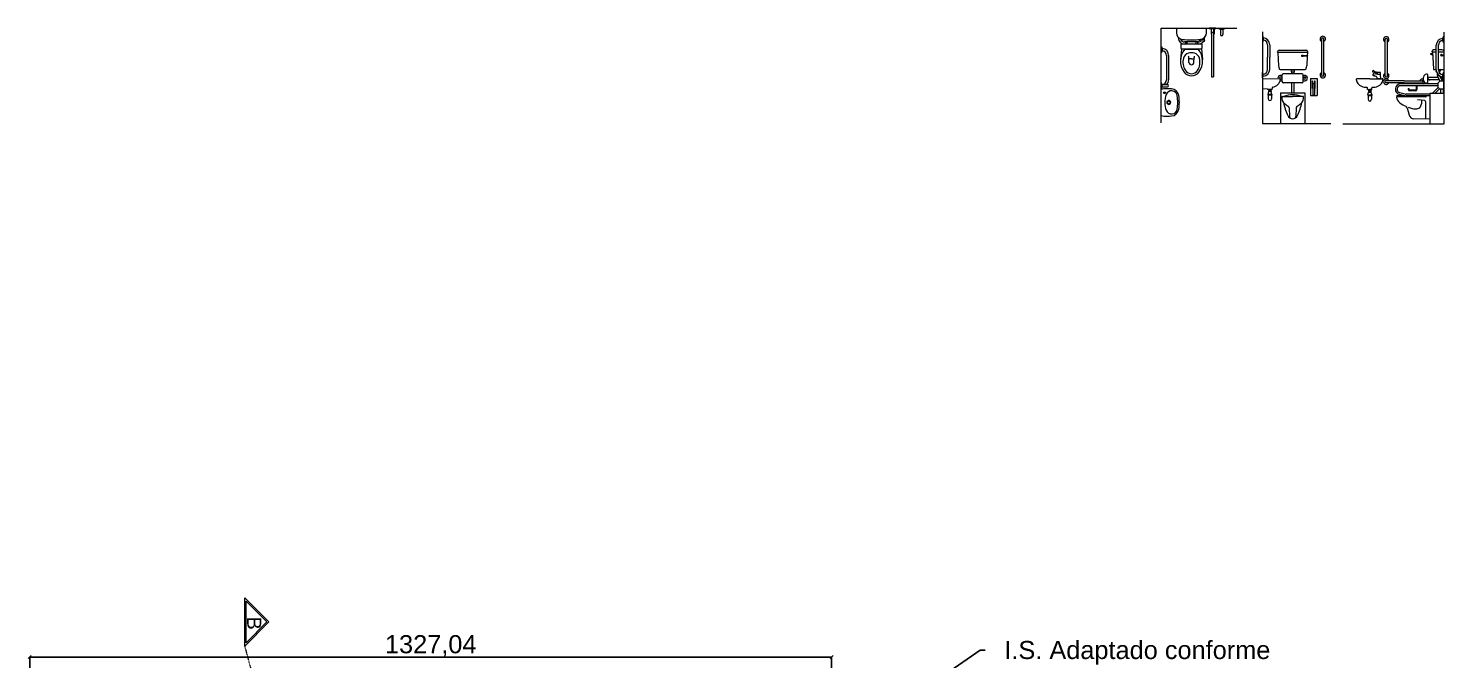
# Model space of a CAD drawing. Header units: millimetres. Extents: x -9997 to 44619, y -1295 to 91103.
# Drawn here: x -7303 to -4961, y 5881 to 6925 of the extents above; entities that cross this region are included whole.
import ezdxf
from ezdxf import colors
from ezdxf.entities.mleader import LeaderData, LeaderLine
from ezdxf.math import Vec2, Vec3

# ---------------------------------------------------------------- set-up
doc = ezdxf.new("R2010")
doc.units = ezdxf.units.MM
doc.header["$LTSCALE"] = 0.1
doc.linetypes.add('ACAD_ISO14W100', pattern=[24, 12, -3, 0, -3, 0, -3, 0, -3])
doc.layers.get('0').update_dxf_attribs({"lineweight": 5})
for name, color, linetype, lineweight in [('Cotas', 250, 'Continuous', 30), ('linha de corte', 3, 'ACAD_ISO14W100', 5), ('mobiliario', 242, 'Continuous', 0)]:
    doc.layers.add(name, color=color, linetype=linetype, lineweight=lineweight)
doc.styles.get("Standard").update_dxf_attribs({"font": 'arial.ttf'})
doc.dimstyles.new('ISO-25', dxfattribs={"dimtxt": 30, "dimasz": 5, "dimexe": 0, "dimexo": 15, "dimtad": 1, "dimtxsty": 'Standard', "dimblk": 'OBLIQUE', "dimcen": 0, "dimclrd": 7, "dimclre": 7, "dimclrt": 7, "dimadec": 8, "dimazin": 0, "dimtfac": 1, "dimtmove": 0, "dimatfit": 3, "dimldrblk": 'OBLIQUE', "dimfxl": 5, "dimtfillclr": 250, "dimarcsym": 0})

# ---------------------------------------------------------------- blocks, each defined once
blk = doc.blocks.new('_Oblique')
at = {"color": 0, "linetype": 'ByBlock', "lineweight": -2}
blk.add_line((-0.5, -0.5), (0.5, 0.5), dxfattribs=at)
blk = doc.blocks.new('*D121')
at = {"layer": 'Cotas', "color": 7, "linetype": 'ByBlock', "lineweight": -2, "transparency": 16777216}
for p, q in [((-7300.7, 5745.6), (-7300.7, 5885)), ((-5973.7, 5745.6), (-5973.7, 5885))]:
    blk.add_line(p, q, dxfattribs=at)
at = {"layer": 'Cotas', "color": 7, "lineweight": -2, "transparency": 16777216}
blk.add_line((-7300.7, 5885), (-5973.7, 5885), dxfattribs=at)
at = {"layer": 'Defpoints', "color": 0, "linetype": 'ByBlock', "transparency": 16777216}
for p in [(-5973.7, 5885), (-7300.7, 5730.6), (-5973.7, 5730.6)]:
    blk.add_point(p, dxfattribs=at)
at = {"layer": 'Cotas', "color": 7, "linetype": 'ByBlock', "lineweight": -2, "transparency": 16777216, "xscale": 5, "yscale": 5, "zscale": 5, "rotation": 180}
blk.add_blockref('_Oblique', (-7300.7, 5885), dxfattribs=at)
at = {"layer": 'Cotas', "color": 7, "linetype": 'ByBlock', "lineweight": -2, "transparency": 16777216, "xscale": 5, "yscale": 5, "zscale": 5}
blk.add_blockref('_Oblique', (-5973.7, 5885), dxfattribs=at)
at = {"layer": 'Cotas', "color": 7, "linetype": 'ByBlock', "lineweight": 0, "transparency": 16777216, "insert": (-6637.2, 5903.6), "char_height": 30, "attachment_point": 5}
blk.add_mtext('1327,04', dxfattribs=at)

msp = doc.modelspace()

# ---------------------------------------------------------------- linework, layer by layer
at = {"layer": 'linha de corte', "linetype": 'ByBlock', "lineweight": 0}
for p, q in [((-6945.078, 5903.182), (-6945.078, 5983.182)), ((-6945.078, 5983.182), (-6905.078, 5943.182)), ((-6942.737, 5977.53), (-6908.389, 5943.182)), ((-6942.737, 5908.835), (-6942.737, 5977.53)), ((-6945.078, 5903.182), (-6905.078, 5943.182)), ((-6942.737, 5908.835), (-6908.389, 5943.182))]:
    msp.add_line(p, q, dxfattribs=at)
at = {"layer": 'linha de corte', "lineweight": 0}
msp.add_line((-6945.078, 5903.182), (-6469.376, 4117.818), dxfattribs=at)
at = {"layer": 'mobiliario', "lineweight": 0}
for p, q in [((-5428.287, 6925.441), (-5303.395, 6925.441)), ((-5428.287, 6768.977), (-5428.287, 6925.441)), ((-5400.042, 6910.481), (-5400.042, 6909.441)), ((-5356.591, 6910.4), (-5356.591, 6909.441)), ((-5337.817, 6925.441), (-5348.817, 6925.441)), ((-5348.817, 6925.441), (-5348.817, 6924.941)), ((-5348.817, 6924.941), (-5337.817, 6924.941)), ((-5345.817, 6924.941), (-5345.817, 6915.941)), ((-5345.817, 6915.941), (-5345.317, 6915.941)), ((-5345.317, 6915.941), (-5345.317, 6924.941)), ((-5345.317, 6918.941), (-5341.317, 6918.941)), ((-5345.317, 6915.941), (-5344.817, 6915.941)), ((-5344.817, 6918.941), (-5344.817, 6845.422)), ((-5341.817, 6918.941), (-5341.817, 6845.422)), ((-5341.317, 6915.941), (-5341.817, 6915.941)), ((-5341.317, 6915.941), (-5341.317, 6924.941)), ((-5340.817, 6915.941), (-5341.317, 6915.941)), ((-5340.817, 6924.941), (-5340.817, 6915.941)), ((-5337.817, 6924.941), (-5337.817, 6925.441)), ((-5332.817, 6925.441), (-5332.817, 6924.691)), ((-5332.817, 6925.441), (-5323.817, 6925.441)), ((-5332.817, 6924.691), (-5323.817, 6924.691)), ((-5331.067, 6924.691), (-5330.042, 6923.941)), ((-5330.042, 6923.941), (-5326.532, 6923.941)), ((-5330.032, 6923.941), (-5330.032, 6914.941)), ((-5325.567, 6924.691), (-5326.532, 6923.941)), ((-5326.532, 6923.941), (-5326.532, 6914.941)), ((-5323.817, 6925.441), (-5323.817, 6924.691)), ((-5260.918, 6919.864), (-5260.918, 6767.779)), ((-5260.918, 6912.279), (-5260.168, 6912.279)), ((-5260.918, 6912.279), (-5260.918, 6903.279)), ((-5260.168, 6912.279), (-5260.168, 6903.279)), ((-5260.168, 6910.529), (-5259.418, 6909.505)), ((-4961.562, 6902.559), (-4961.562, 6911.559)), ((-4960.812, 6911.559), (-4961.562, 6911.559)), ((-4960.812, 6919.143), (-4960.812, 6767.059)), ((-4960.812, 6902.559), (-4960.812, 6911.559)), ((-5428.287, 6894.941), (-5428.287, 6885.941)), ((-5428.287, 6894.941), (-5427.537, 6894.941)), ((-5427.537, 6894.941), (-5427.537, 6885.941)), ((-5427.537, 6893.191), (-5426.787, 6892.166)), ((-5427.537, 6887.691), (-5426.787, 6888.656)), ((-5426.787, 6892.166), (-5426.787, 6888.656)), ((-5394.917, 6891.211), (-5396.454, 6873.648)), ((-5395.817, 6899.441), (-5395.817, 6892.588)), ((-5360.817, 6899.441), (-5395.817, 6899.441)), ((-5362.317, 6891.088), (-5394.317, 6891.088)), ((-5388.317, 6902.941), (-5390.032, 6902.941)), ((-5389.191, 6890.736), (-5367.191, 6890.736)), ((-5385.817, 6903.241), (-5388.317, 6903.241)), ((-5388.317, 6903.241), (-5388.317, 6899.441)), ((-5385.817, 6903.241), (-5385.817, 6899.441)), ((-5370.817, 6902.941), (-5385.817, 6902.941)), ((-5370.817, 6903.241), (-5370.817, 6899.441)), ((-5368.317, 6903.241), (-5370.817, 6903.241)), ((-5368.317, 6903.241), (-5368.317, 6899.441)), ((-5366.602, 6902.941), (-5368.317, 6902.941)), ((-5366.093, 6906.781), (-5363.725, 6906.965)), ((-5366.077, 6906.582), (-5366.093, 6906.781)), ((-5363.725, 6906.965), (-5363.122, 6907.012)), ((-5357.067, 6906.151), (-5362.669, 6906.995)), ((-5357.365, 6904.173), (-5362.374, 6904.928)), ((-5361.477, 6891.347), (-5359.928, 6873.648)), ((-5360.817, 6899.441), (-5360.817, 6892.588)), ((-5260.918, 6903.279), (-5260.168, 6903.279)), ((-5260.168, 6905.029), (-5259.418, 6905.994)), ((-5259.418, 6909.505), (-5259.418, 6905.994)), ((-5252.168, 6898.029), (-5252.168, 6877.779)), ((-5248.668, 6898.029), (-5248.668, 6877.779)), ((-5235.753, 6885.77), (-5235.753, 6886.672)), ((-5185.753, 6885.77), (-5185.753, 6886.672)), ((-5162.756, 6847.779), (-5162.756, 6907.779)), ((-5159.256, 6847.779), (-5159.256, 6907.779)), ((-5057.562, 6847.059), (-5057.562, 6907.059)), ((-5054.062, 6847.059), (-5054.062, 6907.059)), ((-4979.993, 6886.782), (-4979.957, 6887.381)), ((-4973.062, 6856.868), (-4973.062, 6897.368)), ((-4969.562, 6856.868), (-4969.562, 6897.368)), ((-4961.562, 6909.809), (-4962.312, 6908.844)), ((-4962.312, 6905.333), (-4962.312, 6908.844)), ((-4961.562, 6904.309), (-4962.312, 6905.333)), ((-4960.812, 6902.559), (-4961.562, 6902.559)), ((-4960.812, 6888.153), (-4960.812, 6857.064)), ((-5428.287, 6885.941), (-5427.537, 6885.941)), ((-5419.537, 6880.691), (-5419.537, 6840.191)), ((-5416.037, 6880.691), (-5416.037, 6840.191)), ((-5382.341, 6869.099), (-5382.624, 6877.217)), ((-5378.191, 6874.897), (-5381.715, 6874.897)), ((-5378.191, 6874.897), (-5374.667, 6874.897)), ((-5374.041, 6869.099), (-5373.758, 6877.217)), ((-5252.168, 6857.529), (-5252.168, 6877.779)), ((-5248.668, 6857.529), (-5248.668, 6877.779)), ((-5186.053, 6885.472), (-5235.453, 6885.472)), ((-5235.153, 6885.472), (-5234.001, 6863.503)), ((-5193.292, 6880.284), (-5186.003, 6880.538)), ((-5193.257, 6879.785), (-5186.01, 6880.038)), ((-5186.639, 6880.016), (-5187.504, 6863.503)), ((-5186.353, 6885.472), (-5186.612, 6880.517)), ((-4982.621, 6883.408), (-4982.621, 6882.858)), ((-4980.493, 6883.408), (-4982.621, 6883.408)), ((-4982.621, 6882.858), (-4980.493, 6882.858)), ((-4980.321, 6884.583), (-4980.493, 6883.408)), ((-4980.493, 6882.858), (-4980.271, 6881.633)), ((-4979.317, 6884.636), (-4980.321, 6884.583)), ((-4980.271, 6881.633), (-4979.16, 6881.633)), ((-4979.694, 6886.464), (-4973.062, 6886.464)), ((-4979.412, 6886.464), (-4977.946, 6858.391)), ((-4969.562, 6886.464), (-4960.812, 6886.464)), ((-4964.882, 6881.507), (-4960.812, 6881.507)), ((-4964.882, 6880.219), (-4960.812, 6880.219)), ((-5344.817, 6845.422), (-5341.817, 6845.422)), ((-5260.918, 6852.279), (-5260.168, 6852.279)), ((-5260.918, 6843.279), (-5260.918, 6852.279)), ((-5260.918, 6843.279), (-5260.168, 6843.279)), ((-5260.918, 6842.155), (-5232.293, 6841.757)), ((-5260.168, 6843.279), (-5260.168, 6852.279)), ((-5260.168, 6850.529), (-5259.418, 6849.565)), ((-5260.168, 6845.029), (-5259.418, 6846.054)), ((-5259.418, 6846.054), (-5259.418, 6849.565)), ((-5231.54, 6857.484), (-5189.966, 6857.484)), ((-5228.253, 6844.865), (-5230.638, 6844.865)), ((-5228.253, 6841.365), (-5230.638, 6841.365)), ((-5228.253, 6837.315), (-5228.253, 6848.315)), ((-5195.253, 6850.315), (-5226.253, 6850.315)), ((-5213.253, 6856.484), (-5213.253, 6853.484)), ((-5213.253, 6856.484), (-5208.253, 6856.484)), ((-5213.253, 6853.484), (-5208.253, 6853.484)), ((-5212.653, 6857.484), (-5212.653, 6856.484)), ((-5212.653, 6853.484), (-5212.653, 6850.315)), ((-5208.853, 6857.484), (-5208.853, 6856.484)), ((-5208.853, 6853.484), (-5208.853, 6850.315)), ((-5208.253, 6856.484), (-5208.253, 6853.484)), ((-5193.253, 6837.315), (-5193.253, 6848.315)), ((-5190.849, 6844.865), (-5193.253, 6844.865)), ((-5193.253, 6844.865), (-5190.849, 6844.865)), ((-5190.849, 6841.365), (-5193.253, 6841.365)), ((-5181.418, 6842.264), (-5170.418, 6842.264)), ((-5181.418, 6842.264), (-5181.418, 6814.264)), ((-5170.418, 6842.264), (-5170.418, 6814.264)), ((-5083.228, 6842.051), (-5103.861, 6842.051)), ((-5083.228, 6842.051), (-5062.594, 6842.051)), ((-5078.26, 6848.339), (-5077.583, 6849.707)), ((-5078.26, 6848.339), (-5076.124, 6847.018)), ((-5078.037, 6848.789), (-5074.021, 6846.307)), ((-5071.375, 6851.29), (-5077.624, 6853.108)), ((-5070.243, 6848.751), (-5076.457, 6850.237)), ((-5076.124, 6847.018), (-5075.901, 6847.469)), ((-5070.424, 6852.597), (-5075.649, 6854.156)), ((-5070.243, 6849.836), (-5070.243, 6848.751)), ((-5065.28, 6848.751), (-5070.243, 6848.751)), ((-5064.643, 6842.051), (-5070.243, 6842.051)), ((-5065.78, 6852.551), (-5070.056, 6852.551)), ((-5065.28, 6849.731), (-5067.04, 6848.751)), ((-5065.28, 6848.751), (-5065.28, 6852.051)), ((-5064.643, 6842.051), (-5065.28, 6848.751)), ((-4994.312, 6839.594), (-4994.312, 6844.594)), ((-4988.312, 6849.594), (-4989.312, 6849.594)), ((-4986.812, 6836.094), (-4986.812, 6848.094)), ((-4985.062, 6844.144), (-4986.812, 6844.144)), ((-4969.946, 6843.844), (-4986.812, 6843.844)), ((-4967.93, 6840.344), (-4986.812, 6840.344)), ((-4985.062, 6840.044), (-4986.812, 6840.044)), ((-4976.548, 6857.064), (-4973.062, 6857.064)), ((-4973.612, 6857.064), (-4973.612, 6856.764)), ((-4973.412, 6856.564), (-4973.058, 6856.564)), ((-4973.162, 6854.664), (-4972.849, 6854.664)), ((-4973.162, 6854.664), (-4973.162, 6854.264)), ((-4973.162, 6854.264), (-4972.763, 6854.264)), ((-4972.702, 6852.84), (-4973.162, 6854.264)), ((-4973.112, 6856.564), (-4973.112, 6855.364)), ((-4973.112, 6855.364), (-4972.963, 6855.364)), ((-4972.321, 6852.564), (-4972.226, 6852.564)), ((-4971.562, 6851.189), (-4971.562, 6850.25)), ((-4969.751, 6843.494), (-4966.404, 6837.705)), ((-4969.562, 6857.064), (-4960.812, 6857.064)), ((-4966.212, 6856.564), (-4969.557, 6856.564)), ((-4966.512, 6855.364), (-4969.42, 6855.364)), ((-4966.462, 6854.664), (-4969.253, 6854.664)), ((-4966.462, 6854.264), (-4969.126, 6854.264)), ((-4967.303, 6852.564), (-4968.305, 6852.564)), ((-4968.037, 6854.664), (-4968.037, 6855.364)), ((-4966.923, 6852.84), (-4966.462, 6854.264)), ((-4966.72, 6844.826), (-4963.374, 6839.037)), ((-4966.512, 6856.564), (-4966.512, 6855.364)), ((-4966.462, 6854.664), (-4966.462, 6854.264)), ((-4962.312, 6843.844), (-4966.153, 6843.844)), ((-4966.012, 6857.064), (-4966.012, 6856.764)), ((-4962.312, 6840.344), (-4964.13, 6840.344)), ((-4961.562, 6849.868), (-4962.312, 6848.904)), ((-4962.312, 6845.393), (-4962.312, 6848.904)), ((-4961.562, 6844.368), (-4962.312, 6845.393)), ((-4961.728, 6844.595), (-4962.312, 6843.844)), ((-4962.312, 6840.333), (-4962.312, 6843.844)), ((-4961.562, 6839.309), (-4962.312, 6840.333)), ((-4960.812, 6851.618), (-4961.562, 6851.618)), ((-4961.562, 6842.618), (-4961.562, 6851.618)), ((-4961.562, 6837.923), (-4961.562, 6844.368)), ((-4960.812, 6842.618), (-4961.562, 6842.618)), ((-4960.828, 6841.423), (-4961.328, 6841.423)), ((-4961.328, 6841.423), (-4961.328, 6817.839)), ((-4960.812, 6842.618), (-4960.812, 6851.618)), ((-4960.812, 6837.559), (-4960.812, 6846.559)), ((-5428.301, 6781.457), (-5428.301, 6824.164)), ((-5428.287, 6825.941), (-5428.287, 6834.941)), ((-5428.287, 6834.941), (-5427.537, 6834.941)), ((-5428.287, 6825.941), (-5427.537, 6825.941)), ((-5427.537, 6825.941), (-5427.537, 6834.941)), ((-5427.537, 6833.191), (-5426.787, 6832.226)), ((-5427.537, 6827.691), (-5426.787, 6828.715)), ((-5426.787, 6832.226), (-5417.787, 6832.226)), ((-5426.787, 6828.715), (-5426.787, 6832.226)), ((-5426.787, 6828.726), (-5417.787, 6828.726)), ((-5252.618, 6824.857), (-5260.918, 6825.153)), ((-5245.018, 6824.257), (-5252.018, 6824.257)), ((-5250.494, 6820.672), (-5251.694, 6815.872)), ((-5250.894, 6824.257), (-5250.894, 6823.872)), ((-5245.894, 6823.872), (-5250.894, 6823.872)), ((-5246.294, 6821.872), (-5250.494, 6821.872)), ((-5250.494, 6821.872), (-5250.494, 6820.672)), ((-5246.294, 6820.672), (-5250.494, 6820.672)), ((-5249.994, 6823.872), (-5249.994, 6821.872)), ((-5246.794, 6823.872), (-5246.794, 6821.872)), ((-5246.294, 6821.872), (-5246.294, 6820.672)), ((-5245.094, 6815.872), (-5246.294, 6820.672)), ((-5245.894, 6824.257), (-5245.894, 6823.872)), ((-5244.773, 6827.057), (-5245.018, 6824.257)), ((-5230.753, 6818.559), (-5230.753, 6767.779)), ((-5230.753, 6818.559), (-5190.753, 6818.559)), ((-5195.253, 6835.315), (-5226.253, 6835.315)), ((-5212.653, 6835.315), (-5212.653, 6818.559)), ((-5208.853, 6835.315), (-5208.853, 6818.559)), ((-5190.753, 6818.559), (-5190.753, 6767.779)), ((-5177.918, 6825.931), (-5177.918, 6838.525)), ((-5177.918, 6838.525), (-5177.418, 6838.525)), ((-5177.918, 6825.931), (-5177.418, 6825.931)), ((-5177.418, 6832.764), (-5177.418, 6838.525)), ((-5177.418, 6832.764), (-5177.418, 6815.764)), ((-5174.418, 6838.525), (-5173.918, 6838.525)), ((-5174.418, 6838.525), (-5174.418, 6815.764)), ((-5174.418, 6825.931), (-5173.918, 6825.931)), ((-5173.918, 6838.525), (-5173.918, 6825.931)), ((-5086.728, 6824.151), (-5086.949, 6826.892)), ((-5085.528, 6824.151), (-5086.728, 6824.151)), ((-5086.528, 6815.151), (-5085.328, 6819.951)), ((-5085.728, 6824.151), (-5085.728, 6823.151)), ((-5085.728, 6824.151), (-5080.728, 6824.151)), ((-5085.728, 6823.151), (-5080.728, 6823.151)), ((-5085.528, 6824.151), (-5083.228, 6824.151)), ((-5085.328, 6821.151), (-5085.328, 6819.951)), ((-5085.328, 6821.151), (-5081.128, 6821.151)), ((-5085.328, 6819.951), (-5081.128, 6819.951)), ((-5084.828, 6823.151), (-5084.828, 6821.151)), ((-5080.928, 6824.151), (-5083.228, 6824.151)), ((-5081.628, 6823.151), (-5081.628, 6821.151)), ((-5081.128, 6821.151), (-5081.128, 6819.951)), ((-5081.128, 6819.951), (-5079.928, 6815.151)), ((-5080.928, 6824.151), (-5079.728, 6824.151)), ((-5080.728, 6824.151), (-5080.728, 6823.151)), ((-5079.728, 6824.151), (-5079.506, 6826.892)), ((-5026.046, 6838.793), (-5055.812, 6838.793)), ((-5026.046, 6835.293), (-5055.812, 6835.293)), ((-5024.604, 6816.722), (-5033.175, 6818.696)), ((-4970.328, 6833.543), (-5031.828, 6833.543)), ((-4970.328, 6830.543), (-5031.828, 6830.543)), ((-5026.046, 6838.793), (-4996.28, 6838.793)), ((-5026.046, 6835.293), (-4996.28, 6835.293)), ((-4983.718, 6816.543), (-5023.032, 6816.543)), ((-5019.353, 6825.641), (-5018.353, 6825.641)), ((-5019.353, 6825.641), (-5019.353, 6824.043)), ((-5018.353, 6825.641), (-5018.353, 6824.043)), ((-5007.353, 6823.043), (-5017.353, 6823.043)), ((-5007.353, 6822.043), (-5017.353, 6822.043)), ((-5006.353, 6830.543), (-5006.353, 6824.043)), ((-5005.353, 6830.543), (-5005.353, 6824.043)), ((-4988.312, 6834.594), (-4989.312, 6834.594)), ((-4960.812, 6817.839), (-4983.812, 6817.839)), ((-4983.812, 6817.839), (-4983.812, 6767.059)), ((-4978.78, 6818.582), (-4969.862, 6827.457)), ((-4975.274, 6817.839), (-4967.741, 6825.336)), ((-4970.328, 6834.923), (-4967.328, 6837.923)), ((-4970.328, 6834.923), (-4970.328, 6827.923)), ((-4970.328, 6827.923), (-4967.328, 6824.923)), ((-4961.328, 6837.923), (-4967.328, 6837.923)), ((-4961.328, 6824.923), (-4967.328, 6824.923)), ((-4965.277, 6819.457), (-4965.277, 6824.923)), ((-4961.377, 6819.457), (-4961.377, 6824.923)), ((-5245.094, 6815.872), (-5251.694, 6815.872)), ((-5251.694, 6815.872), (-5251.694, 6815.072)), ((-5245.094, 6815.072), (-5251.694, 6815.072)), ((-5251.194, 6815.072), (-5251.194, 6808.672)), ((-5245.594, 6815.072), (-5245.594, 6808.672)), ((-5245.094, 6815.872), (-5245.094, 6815.072)), ((-5228.353, 6812.778), (-5210.753, 6812.778)), ((-5216.644, 6793.762), (-5215.948, 6779.545)), ((-5193.153, 6812.778), (-5210.753, 6812.778)), ((-5204.862, 6793.762), (-5205.557, 6779.545)), ((-5181.418, 6814.264), (-5170.418, 6814.264)), ((-5086.528, 6815.151), (-5086.528, 6814.351)), ((-5086.528, 6815.151), (-5079.928, 6815.151)), ((-5086.528, 6814.351), (-5079.928, 6814.351)), ((-5086.028, 6814.351), (-5086.028, 6807.951)), ((-5080.428, 6814.351), (-5080.428, 6807.951)), ((-5079.928, 6815.151), (-5079.928, 6814.351)), ((-5038.809, 6812.899), (-5038.809, 6813.099)), ((-4994.809, 6812.899), (-5038.809, 6812.899)), ((-4990.312, 6812.057), (-5038.412, 6812.057)), ((-5025.428, 6813.899), (-5038.009, 6813.899)), ((-5024.901, 6813.782), (-5033.783, 6815.758)), ((-4983.718, 6813.543), (-5022.729, 6813.543)), ((-5021.454, 6793.833), (-5018.209, 6781.948)), ((-4992.056, 6805.75), (-5004.312, 6807.357)), ((-4997.466, 6806.459), (-4997.681, 6800.311)), ((-4994.809, 6812.899), (-4994.809, 6813.099)), ((-4991.012, 6804.56), (-4991.012, 6776.783)), ((-4989.613, 6812.732), (-4989.58, 6813.667)), ((-4960.812, 6812.059), (-4960.812, 6769.377)), ((-4983.812, 6775.157), (-5010.062, 6775.615)), ((-5260.918, 6767.779), (-5147.612, 6767.779)), ((-4960.812, 6767.059), (-5127.612, 6767.059))]:
    msp.add_line(p, q, dxfattribs=at)
for centre, radius in [((-5194.496, 6879.948), 1.25), ((-5422.901, 6818.81), 1.5), ((-5415.801, 6802.81), 2.3)]:
    msp.add_circle(centre, radius, dxfattribs=at)
for centre, radius, start, end in [((-5375.287, 6921.641), 28, 172.200074, 194.105332), ((-5392.356, 6917.352), 10.4, 194.105332, 264.215722), ((-5364.218, 6917.352), 10.4, 275.784278, 345.894668), ((-5381.287, 6921.641), 28, 345.894668, 7.799926), ((-5328.282, 6914.941), 1.75, 180, 0), ((-5161.006, 6907.779), 4.5, 292.88538, 247.11462), ((-5055.812, 6907.059), 4.5, 292.88538, 247.11462), ((-5427.537, 6880.691), 11.5, 0, 86.260665), ((-5427.537, 6880.691), 8, 0, 84.620621), ((-5390.042, 6909.441), 10, 180, 270), ((-5366.568, 6871.033), 30, 138.94692, 217.240826), ((-5390.032, 6909.441), 6.5, 195.192383, 270), ((-5394.317, 6892.588), 1.5, 180, 270), ((-5378.287, 7056.241), 150, 264.215722, 270), ((-5378.287, 7056.241), 150, 270, 275.784278), ((-5389.814, 6871.033), 30, 322.759174, 41.05308), ((-5366.602, 6909.441), 6.5, 270, 315.303631), ((-5366.591, 6909.441), 10, 270, 328.887142), ((-5365.18, 6906.651), 0.9, 184.430741, 246.920872), ((-5360.437, 6917.783), 13, 246.920872, 261.430734), ((-5362.967, 6905.018), 2, 81.430733, 94.430733), ((-5362.317, 6892.588), 1.5, 270, 0), ((-5366.602, 6909.441), 6.5, 335.057923, 345.409659), ((-5357.216, 6905.162), 1, 261.430733, 81.43072), ((-5366.591, 6909.441), 10, 340.863673, 0), ((-5260.168, 6898.029), 11.5, 0, 86.260665), ((-5260.168, 6898.029), 8, 0, 84.620621), ((-5233.353, 6886.672), 2.4, 90, 180.001101), ((-5251.961, 8579.116), 1690.146, 270.630847, 271.39711), ((-5169.544, 8579.116), 1690.146, 268.60289, 269.369153), ((-5188.153, 6886.672), 2.4, 359.998899, 90), ((-5161.006, 6907.779), 1.75, 0, 180), ((-5055.812, 6907.059), 1.75, 0, 180), ((-4979.694, 6886.764), 0.3, 176.530702, 270), ((-4977.561, 6887.235), 2.4, 96.704217, 176.530702), ((-4970.253, 6825.064), 65, 92.477156, 96.704217), ((-4961.562, 6897.368), 11.5, 93.739335, 180), ((-4961.562, 6897.368), 8, 95.379379, 180), ((-4970.253, 6825.064), 65, 82.736944, 89.391216), ((-4962.212, 6888.153), 1.4, 0, 82.736944), ((-5367.291, 6869.482), 25, 164.91341, 213.021983), ((-5379.843, 6872.866), 12, 105.981248, 164.91341), ((-5378.191, 6867.097), 18, 90, 105.981248), ((-5391.619, 6876.903), 9, 2, 14.093623), ((-5381.715, 6874.097), 0.8, 90, 182), ((-5378.341, 6869.099), 4, 180, 268.518047), ((-5378.191, 6874.897), 9.8, 268.518047, 270), ((-5378.191, 6867.097), 18, 74.018752, 90), ((-5378.191, 6874.897), 9.8, 270, 271.481953), ((-5378.041, 6869.099), 4, 271.481953, 0), ((-5374.667, 6874.097), 0.8, 358, 90), ((-5364.763, 6876.903), 9, 165.906377, 178), ((-5376.539, 6872.866), 12, 15.08659, 74.018752), ((-5389.091, 6869.482), 25, 326.978017, 15.08659), ((-5235.453, 6885.772), 0.3, 180.435406, 270), ((-5194.221, 6867.684), 40, 186, 192.047076), ((-5227.285, 6867.684), 40, 347.952924, 354), ((-5186.053, 6885.772), 0.3, 270, 359.564594), ((-5186.003, 6880.288), 0.25, 268.292366, 90), ((-4964.882, 6880.863), 1.099, 35.905227, 324.094773), ((-4964.882, 6880.863), 0.644, 90, 270), ((-5427.537, 6840.191), 8, 275.379379, 0), ((-5427.537, 6840.191), 11.5, 316.164649, 0), ((-5378.191, 6862.197), 15.4, 217.240826, 270), ((-5378.191, 6862.397), 12, 213.021983, 270), ((-5378.191, 6862.397), 12, 270, 326.978017), ((-5378.191, 6862.197), 15.4, 270, 322.759174), ((-5260.168, 6857.529), 11.5, 273.739335, 0), ((-5260.168, 6857.529), 8, 275.379379, 0), ((-5246.729, 6843.781), 16, 280.646878, 349.468008), ((-5230.638, 6843.115), 4.5, 57.987353, 197.071836), ((-5225.827, 6862.084), 8, 200.094922, 208.484635), ((-5231.54, 6858.984), 1.5, 208.484635, 270), ((-5230.638, 6843.115), 1.75, 90, 270), ((-5232.348, 6839.758), 2, 59.420028, 88.433257), ((-5231.749, 6840.857), 0.75, 0, 56.110727), ((-5226.253, 6848.315), 2, 90, 180), ((-5195.253, 6848.315), 2, 0, 90), ((-5190.849, 6843.115), 4.5, 237.715914, 122.284086), ((-5190.849, 6843.115), 1.75, 270, 90), ((-5189.966, 6858.984), 1.5, 270, 331.515365), ((-5195.679, 6862.084), 8, 331.515365, 339.905078), ((-5161.006, 6847.779), 4.5, 112.88538, 67.11462), ((-5161.006, 6847.779), 1.75, 180, 0), ((-5104.873, 6840.889), 0.75, 120.450314, 187.204535), ((-5091.728, 6842.551), 14, 187.204535, 248.85619), ((-5103.861, 6839.851), 2.2, 90, 134.269462), ((-5077.306, 6854.368), 1.3, 8.691882, 255.806501), ((-5076.686, 6849.263), 1, 76.70994, 153.67101), ((-5075.526, 6854.64), 0.5, 188.691882, 255.806501), ((-5077.309, 6839.566), 7.5, 19.34864, 64), ((-5071.743, 6849.836), 1.5, 0, 75.806501), ((-5070.056, 6854.051), 1.5, 255.806501, 270), ((-5074.728, 6842.551), 14, 291.14381, 352.795465), ((-5065.78, 6852.051), 0.5, 0, 90), ((-5062.594, 6839.851), 2.2, 45.730538, 90), ((-5061.582, 6840.889), 0.75, 352.795465, 59.549686), ((-5055.812, 6847.059), 4.5, 112.88538, 67.11462), ((-5055.812, 6837.059), 4.5, 22.88538, 337.11462), ((-5055.812, 6847.059), 1.75, 180, 0), ((-4996.28, 6837.059), 4.5, 64.065947, 157.11462), ((-4989.312, 6844.594), 5, 90, 180), ((-4988.312, 6848.094), 1.5, 0, 90), ((-4985.062, 6842.094), 1.75, 90, 270), ((-4985.062, 6842.094), 2.05, 58.61185, 90), ((-4985.062, 6842.094), 2.05, 270, 301.38815), ((-4976.548, 6858.464), 1.4, 182.989403, 270), ((-4973.412, 6856.764), 0.2, 180, 270), ((-4961.562, 6856.868), 11.5, 180, 266.260665), ((-4972.321, 6852.964), 0.4, 197.92792, 270), ((-4958.062, 6850.25), 13.5, 180, 210.026364), ((-4961.562, 6856.868), 8, 180, 264.620621), ((-4958.062, 6849.83), 10, 195.611434, 210.026364), ((-4967.303, 6852.964), 0.4, 270, 342.07208), ((-4966.212, 6856.764), 0.2, 270, 0), ((-5423.651, 6815.31), 10, 90, 117.710222), ((-5418.948, 6698.405), 127, 86.645943, 92.304072), ((-5411.179, 6812.372), 9.6, 8.107135, 159.576375), ((-5417.787, 6830.476), 1.75, 270, 90), ((-5412.301, 6811.81), 13.4, 10.287596, 86.645943), ((-5252.618, 6824.257), 0.6, 0, 90), ((-5243.773, 6827.057), 1, 90, 180), ((-5230.638, 6843.115), 4.5, 258.252301, 302.012647), ((-5226.253, 6837.315), 2, 180, 270), ((-5195.253, 6837.315), 2, 270, 0), ((-5175.918, 6832.764), 1.5, 0, 180), ((-5087.76, 6852.811), 25, 248.855975, 269.589586), ((-5087.946, 6826.811), 1, 4.623755, 89.589586), ((-5078.509, 6826.811), 1, 90.410414, 175.376245), ((-5078.696, 6852.811), 25, 270.410414, 291.144025), ((-5055.812, 6837.043), 1.75, 90, 270), ((-5031.828, 6824.543), 9, 90, 257.456504), ((-5031.828, 6824.543), 6, 90, 257.02776), ((-5023.032, 6823.543), 7, 257.02776, 270), ((-5017.353, 6824.043), 2, 180, 270), ((-5017.353, 6824.043), 1, 180, 270), ((-5007.353, 6824.043), 1, 270, 0), ((-5007.353, 6824.043), 2, 270, 0), ((-4996.28, 6837.059), 4.5, 202.88538, 231.37487), ((-4996.28, 6837.043), 1.75, 270, 90), ((-4989.312, 6839.594), 5, 180, 270), ((-4996.28, 6837.059), 4.5, 308.62513, 338.818052), ((-4988.312, 6836.094), 1.5, 270, 0), ((-4983.718, 6823.543), 7, 305.42126, 314.865645), ((-4976.127, 6819.457), 10.85, 351.422319, 0), ((-4975.062, 6832.281), 13.5, 24.702808, 30.026364), ((-4976.127, 6819.457), 14.75, 353.701179, 0), ((-5385.501, 6802.81), 37, 159.576375, 180), ((-5385.501, 6802.81), 37, 180, 200.423625), ((-5415.801, 6802.81), 3.25, 0, 180), ((-5415.801, 6802.81), 3.25, 180, 0), ((-5478.301, 6802.81), 77.4, 0, 8.18754), ((-5478.301, 6802.81), 77.4, 351.81246, 0), ((-5478.301, 6802.81), 80, 0, 8.18754), ((-5478.301, 6802.81), 80, 351.81246, 0), ((-5248.394, 6808.672), 2.8, 180, 0), ((-5215.825, 6811.03), 13, 173.861567, 229.829603), ((-5228.353, 6812.378), 0.4, 90, 173.861567), ((-5210.753, 6770.378), 45, 90, 109.573789), ((-5146.858, 6815.838), 80, 189.487948, 205.852481), ((-5179.056, 6854.586), 70, 229.829603, 235.975105), ((-5220.239, 6793.586), 3.6, 2.800016, 55.975105), ((-5210.753, 6770.378), 45, 70.426211, 90), ((-5201.266, 6793.586), 3.6, 124.024895, 177.199984), ((-5242.449, 6854.586), 70, 304.024895, 310.170397), ((-5274.647, 6815.838), 80, 334.147519, 350.512052), ((-5205.68, 6811.03), 13, 310.170397, 6.138433), ((-5193.153, 6812.378), 0.4, 6.138433, 90), ((-5175.918, 6815.764), 1.5, 180, 0), ((-5083.228, 6807.951), 2.8, 180, 0), ((-5038.412, 6811.657), 0.4, 90, 187.240794), ((-5038.009, 6813.099), 0.8, 90, 180), ((-5024.921, 6813.371), 14, 187.239703, 232.65881), ((-5003.085, 6841.992), 50, 232.658777, 245.693029), ((-5022.729, 6823.543), 10, 257.456504, 270), ((-5025.312, 6792.779), 4, 15.272312, 65.693029), ((-5003.085, 6841.992), 50, 250.870092, 265.72873), ((-5006.175, 6800.607), 8.5, 265.72873, 358), ((-4995.609, 6813.099), 0.8, 0, 33.715463), ((-4992.212, 6804.56), 1.2, 0, 82.528441), ((-4990.312, 6812.757), 0.7, 270, 358), ((-5423.651, 6790.31), 10, 242.289778, 267.695928), ((-5418.948, 6907.216), 127, 267.695928, 273.354057), ((-5411.179, 6793.249), 9.6, 200.423625, 351.892865), ((-5412.301, 6793.81), 13.4, 273.354057, 349.712404), ((-5210.753, 6784.878), 9, 205.852481, 270), ((-5212.353, 6779.721), 3.6, 182.800016, 252.764715), ((-5210.753, 6784.878), 9, 270, 334.147519), ((-5209.153, 6779.721), 3.6, 287.235285, 357.199984), ((-5009.912, 6784.214), 8.6, 195.272312, 269)]:
    msp.add_arc(centre, radius, start, end, dxfattribs=at)

# ---------------------------------------------------------------- texts
at = {"layer": 'linha de corte', "lineweight": 0}
msp.add_text('B', height=23.413, rotation=270, dxfattribs=at).set_placement((-6941.028, 5952.116))

# ---------------------------------------------------------------- dimensions: what is measured, and where the dimension line sits
at = {"layer": 'Cotas', "linetype": 'ByBlock', "lineweight": 0}
dim = msp.add_linear_dim(base=(-5973.658, 5884.981), p1=(-7300.695, 5730.59), p2=(-5973.658, 5730.59), dimstyle='ISO-25', override={"dimtxt": 30, "dimtmove": 1}, dxfattribs=at)
dim.commit()
dim.dimension.update_dxf_attribs({"geometry": '*D121', "text_midpoint": (-6637.176, 5903.634)})

# ---------------------------------------------------------------- leaders
at = {"linetype": 'ByBlock'}
ml = msp.add_multileader_mtext('Standard', dxfattribs=at)
ml.set_content('\\pxi-3,l4,t4;I.S. Adaptado conforme\\PNBR 9050/15', color=256)
ml.set_leader_properties()
ml.build(insert=Vec2(0, 0))
ml.multileader.update_dxf_attribs({"arrow_head_size": 12})
ctx = ml.context
ctx.base_point, ctx.char_height, ctx.arrow_head_size, ctx.plane_origin = Vec3(-5719.899, 5896.598), 30, 12, Vec3(-6059.405, 5667.717)
notes = []
notes.append((ctx, [(1, (1, 1, 0), (-5727.899, 5896.598), (1, 0), 8, [(0, [(-6059.405, 5667.717)], 0, [])])]))
ctx.mtext.insert, ctx.mtext.flow_direction = Vec3(-5717.899, 5911.853), 5
for ctx, leaders in notes:
    for number, flags, end, landing, length, lines in leaders:
        leader = LeaderData()
        leader.index, (leader.has_last_leader_line, leader.has_dogleg_vector, leader.attachment_direction) = number, flags
        leader.last_leader_point, leader.dogleg_vector, leader.dogleg_length = Vec3(end), Vec3(landing), length
        for number, points, colour, breaks in lines:
            line = LeaderLine()
            line.index, line.vertices, line.color, line.breaks = number, Vec3.list(points), colors.encode_raw_color(colour), breaks
            leader.lines.append(line)
        ctx.leaders.append(leader)

doc.saveas('drawing.dxf')
